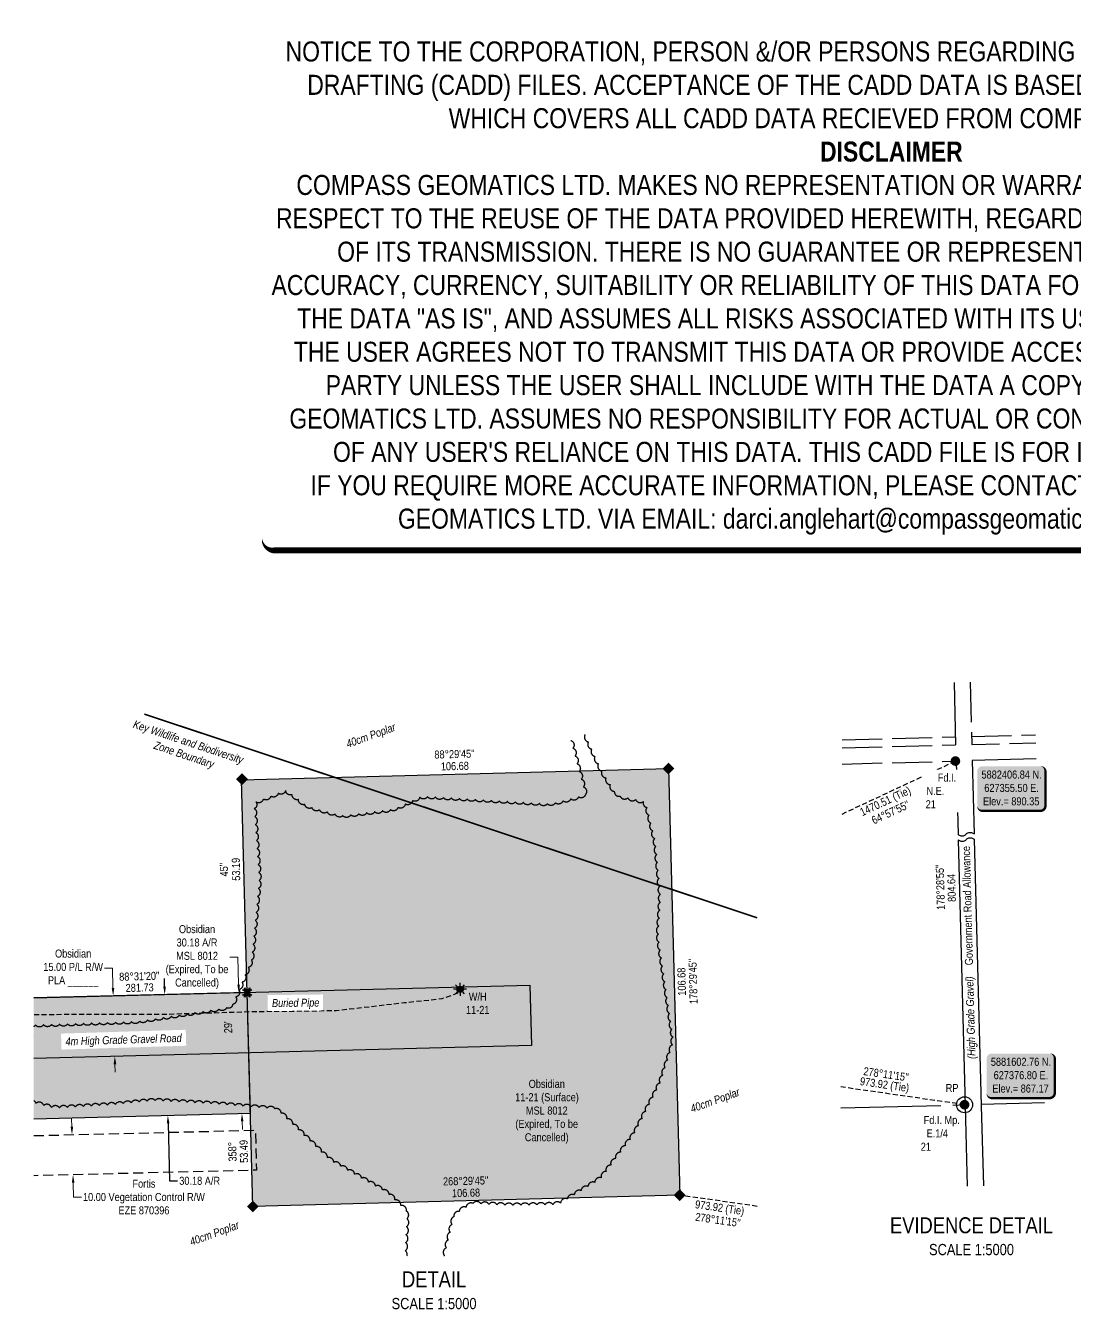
# Model space of a CAD drawing. Extents: x 624250 to 626671, y 5881450 to 5883152.
# Drawn here: x 624250 to 625561, y 5881549 to 5883152 of the extents above; entities that cross this region are included whole.
import ezdxf
from ezdxf.enums import TextEntityAlignment as Align

# ---------------------------------------------------------------- set-up
doc = ezdxf.new("R2010")
doc.units = 0
doc.header["$LTSCALE"] = 5
doc.header["$PDSIZE"] = 0.5
for name, pattern in [('0', [1, 1, 0]), ('DASHDOT2', [12.7, 6.35, -3.175, 0, -3.175]), ('foc-FLOWLINE', [3.75, 2.5, -1.25]), ('foc-QUARTERLINE', [33, 25, -3, 2, -3]), ('foc-TIELINE', [1.875, 1.25, -0.625]), ('foc-UNSURVEYED', [12.5, 10, -2.5]), ('UG_PIPE', [1.875, 1.25, -0.625])]:
    doc.linetypes.add(name, pattern=pattern)
doc.layers.get('Defpoints').update_dxf_attribs({"color": 9})
for name, color, linetype in [('35', 37, 'Continuous'), ('AS-PIPE-UG', 44, 'UG_PIPE'), ('AS-PIPE-UG-T', 44, 'Continuous'), ('AS-ROADS', 254, 'Continuous'), ('AS-WILDLIFE', 131, 'DASHDOT2'), ('C-RW', 13, 'Continuous'), ('C-WS-S', 8, 'Continuous'), ('DETAIL-T', 7, 'Continuous'), ('F-EZE', 190, 'foc-FLOWLINE'), ('L-BD', 7, 'Continuous'), ('L-BD1', 253, 'Continuous'), ('L-MON', 1, 'Continuous'), ('L-QSEC', 8, 'foc-QUARTERLINE'), ('L-ROAD-T', 7, 'Continuous'), ('L-SEC', 7, 'Continuous'), ('L-TIE', 7, 'foc-TIELINE'), ('L-TIE-T', 7, 'Continuous'), ('L-USEC', 7, 'foc-UNSURVEYED'), ('P-CROSSINGS', 250, 'Continuous'), ('P-PROPOSED', 10, 'Continuous'), ('P-PROPOSED-H', 21, 'Continuous'), ('P-TXT', 4, 'Continuous'), ('T-BUSH', 110, '0'), ('T-BUSH-T', 110, 'Continuous')]:
    doc.layers.add(name, color=color, linetype=linetype)
for name, color, linetype, lineweight in [('C-AR-T', 13, 'Continuous', 9), ('C-RW-T', 13, 'Continuous', 9), ('C-WS-T', 13, 'Continuous', 9), ('F-EZE-T', 190, 'Continuous', 9), ('T-TEXT', 48, 'Continuous', 18)]:
    doc.layers.add(name, color=color, linetype=linetype, lineweight=lineweight)
doc.layers.add('DISCLAIMER', color=7, linetype='Continuous', plot=False)
doc.styles.add('240', font='ARIALN.TTF', dxfattribs={"height": 30})
doc.styles.add('80', font='ARIALN.TTF', dxfattribs={"height": 10})
doc.styles.add('80CG', font='ARIALN.TTF', dxfattribs={"height": 10})
doc.styles.add('80L', font='ARIALN.TTF', dxfattribs={"height": 10})
doc.styles.add('80LS', font='ARIALNI.TTF', dxfattribs={"height": 10})
doc.dimstyles.new('Compass 5 000', dxfattribs={"dimscale": 5, "dimtxt": 9, "dimasz": 2, "dimexe": 0.2, "dimexo": 0.0625, "dimgap": 0.5, "dimtad": 0, "dimtih": 1, "dimtoh": 1, "dimzin": 0, "dimdsep": 46, "dimtxsty": '80CG', "dimcen": 0.1, "dimse1": 1, "dimse2": 1, "dimclrd": 256, "dimclrt": 256, "dimaunit": 1, "dimadec": 4, "dimazin": 0, "dimtfac": 0.06, "dimtofl": 0, "dimtmove": 0, "dimatfit": 1, "dimfxl": 0.2, "dimtolj": 1, "dimtzin": 0, "dimlwd": -1, "dimarcsym": 0})

# ---------------------------------------------------------------- blocks, each defined once
blk = doc.blocks.new('GAS')
h = blk.add_hatch(color=255)
h.dxf.hatch_style = 1
edge = h.paths.add_edge_path()
edge.add_arc((0, 0), 0.9, 0, 360)
for p, q in [((-0.81, 0), (-1.62, 0)), ((-0.57, 0.57), (-1.14, 1.14)), ((0, 0.81), (0, 1.62)), ((0.57, 0.57), (1.14, 1.14)), ((1.62, 0), (0.81, 0)), ((-0.57, -0.57), (-1.14, -1.14)), ((0, -0.81), (0, -1.62)), ((1.14, -1.14), (0.57, -0.57))]:
    blk.add_line(p, q)
blk.add_circle((0, 0), 0.8)
blk = doc.blocks.new('SMONA')
blk.add_hatch(color=255).paths.add_polyline_path([(0, -1.49), (1.49, 0), (0, 1.49), (-1.49, 0)])
blk = doc.blocks.new('SMONAA')
blk.add_blockref('SMONA', (0, 0))
blk = doc.blocks.new('SMONB')
at = {"color": 1}
blk.add_solid([(0, 1.2), (1.2, 0), (-1.2, 0), (0, -1.2)], dxfattribs=at)
blk = doc.blocks.new('SMONBB')
blk.add_blockref('SMONB', (0, 0))
blk = doc.blocks.new('SMONCC')
for name in ['SMONAA', 'SMONBB']:
    blk.add_blockref(name, (0, 0))
blk = doc.blocks.new('FDIBAR')
blk.add_blockref('SMONCC', (0, 0))
blk = doc.blocks.new('TEMP')
h = blk.add_hatch(color=255)
h.dxf.hatch_style = 1
h.paths.add_polyline_path([(0, 0.25), (-0.67, 1.15), (-0.67, 0.67), (-1.15, 0.67), (-0.25, 0), (-1.15, -0.67), (-0.67, -0.67), (-0.67, -1.15), (0, -0.25), (0.67, -1.15), (0.67, -0.67), (1.15, -0.67), (0.25, 0), (1.15, 0.67), (0.67, 0.67), (0.67, 1.15)])
h.paths.add_polyline_path([(0.57, 0.85), (0.57, 0.57), (0.85, 0.57), (0.08, 0), (0.85, -0.57), (0.57, -0.57), (0.57, -0.85), (0, -0.08), (-0.57, -0.85), (-0.57, -0.57), (-0.85, -0.57), (-0.08, 0), (-0.85, 0.57), (-0.57, 0.57), (-0.57, 0.85), (0, 0.08)], flags=16)
h = blk.add_hatch(color=1)
h.dxf.hatch_style = 1
h.paths.add_polyline_path([(0, 0.08), (-0.57, 0.85), (-0.57, 0.57), (-0.85, 0.57), (-0.08, 0), (-0.85, -0.57), (-0.57, -0.57), (-0.57, -0.85), (0, -0.08), (0.57, -0.85), (0.57, -0.57), (0.85, -0.57), (0.08, 0), (0.85, 0.57), (0.57, 0.57), (0.57, 0.85)])
at = {"color": 1}
for p, q in [((-0.08, 0), (0.08, 0)), ((0, 0.08), (0, -0.08))]:
    blk.add_line(p, q, dxfattribs=at)
at = {"color": 255, "flags": 128}
blk.add_lwpolyline([(-0.25, 0), (-1.15, 0.67), (-0.67, 0.67), (-0.67, 1.15), (0, 0.25), (0.67, 1.15), (0.67, 0.67), (1.15, 0.67), (0.25, 0), (1.15, -0.67), (0.67, -0.67), (0.67, -1.15), (0, -0.25), (-0.67, -1.15), (-0.67, -0.67), (-1.15, -0.67)], close=True, dxfattribs=at)
at = {"color": 1, "flags": 128}
blk.add_lwpolyline([(-0.08, 0), (-0.85, 0.57), (-0.57, 0.57), (-0.57, 0.85), (0, 0.08), (0.57, 0.85), (0.57, 0.57), (0.85, 0.57), (0.08, 0), (0.85, -0.57), (0.57, -0.57), (0.57, -0.85), (0, -0.08), (-0.57, -0.85), (-0.57, -0.57), (-0.85, -0.57)], close=True, dxfattribs=at)
blk = doc.blocks.new('*D485')
at = {"layer": 'C-RW-T', "transparency": 16777216}
for p, q in [((624358.4, 5881974.7), (624348.4, 5881974.7)), ((624359, 5881949.9), (624358.4, 5881974.7)), ((624361.5, 5881854.5), (624361.8, 5881844.5))]:
    blk.add_line(p, q, dxfattribs=at)
for points in [[(624360.7, 5881950), (624357.4, 5881949.9), (624359.3, 5881939.9)], [(624363.2, 5881854.6), (624359.8, 5881854.5), (624361.3, 5881864.5)]]:
    blk.add_solid(points, dxfattribs=at)
at = {"layer": 'Defpoints', "color": 0, "transparency": 16777216}
for p in [(624359.3, 5881939.9), (624379.2, 5881940.4), (624381.2, 5881865)]:
    blk.add_point(p, dxfattribs=at)
at = {"layer": 'C-RW-T', "transparency": 16777216, "insert": (624309.3, 5881974.7), "char_height": 10, "attachment_point": 5, "style": '80CG'}
blk.add_mtext('\\A1;Obsidian\\P15.00 P/L R/W\\PPLA ______', dxfattribs=at)
blk = doc.blocks.new('*D486')
at = {"layer": 'C-AR-T', "transparency": 16777216}
for p, q in [((624515.1, 5881988.5), (624505.1, 5881988.5)), ((624516, 5881954), (624515.1, 5881988.5)), ((624520.4, 5881783.2), (624520.6, 5881773.2))]:
    blk.add_line(p, q, dxfattribs=at)
for points in [[(624517.6, 5881954), (624514.3, 5881953.9), (624516.2, 5881944)], [(624522.1, 5881783.2), (624518.7, 5881783.1), (624520.1, 5881793.2)]]:
    blk.add_solid(points, dxfattribs=at)
at = {"layer": 'Defpoints', "color": 0, "transparency": 16777216}
for p in [(624479.6, 5881943), (624516.2, 5881944), (624483.5, 5881792.2)]:
    blk.add_point(p, dxfattribs=at)
at = {"layer": 'C-AR-T', "transparency": 16777216, "insert": (624464, 5881988.5), "char_height": 10, "attachment_point": 5, "style": '80CG'}
blk.add_mtext('\\A1;Obsidian\\P30.18 A/R\\PMSL 8012\\P(Expired{\\A0;, To be\\PCancelled})', dxfattribs=at)
blk = doc.blocks.new('*D487')
at = {"layer": 'Defpoints', "color": 0, "transparency": 16777216}
for p in [(624366.8, 5881768), (624309.1, 5881716.6), (624368, 5881718)]:
    blk.add_point(p, dxfattribs=at)
at = {"layer": 'F-EZE-T', "transparency": 16777216}
for p, q in [((624307.6, 5881776.6), (624307.4, 5881786.6)), ((624309.3, 5881706.6), (624309.8, 5881688.7)), ((624309.8, 5881688.7), (624319.8, 5881688.7))]:
    blk.add_line(p, q, dxfattribs=at)
for points in [[(624309.3, 5881776.6), (624306, 5881776.5), (624307.9, 5881766.6)], [(624311, 5881706.6), (624307.7, 5881706.5), (624309.1, 5881716.6)]]:
    blk.add_solid(points, dxfattribs=at)
at = {"layer": 'F-EZE-T', "transparency": 16777216, "insert": (624397.7, 5881688.7), "char_height": 10, "attachment_point": 5, "style": '80CG'}
blk.add_mtext('\\A1;Fortis\\P10.00 Vegetation Control R/W\\PEZE 870396', dxfattribs=at)
blk = doc.blocks.new('*U488')
at = {"layer": '35', "color": 3}
blk.add_circle((0, 0), 10, dxfattribs=at)
at = {"layer": '35', "color": 3, "style": '80'}
blk.add_attdef('RP_001', (-23.5, 15.9), '', height=10, dxfattribs=at)
blk = doc.blocks.new('*U479')
h = blk.add_hatch(color=254)
edge = h.paths.add_edge_path()
edge.add_line((-36.5, -28.5), (36.5, -28.5))
edge.add_arc((36.5, -22.5), 6, 270, 360)
edge.add_line((42.5, -22.5), (42.5, 21))
edge.add_arc((36.5, 21), 6, 0, 90)
edge.add_line((36.5, 27), (-36.5, 27))
edge.add_arc((-36.5, 21), 6, 90, 180)
edge.add_line((-42.5, 21), (-42.5, -22.5))
edge.add_arc((-36.5, -22.5), 6, 180, 270)
at = {"color": 1, "flags": 128}
blk.add_lwpolyline([(-36.5, -28.5, 3, 3, 0), (36.5, -28.5, 3, 3, 0.414214), (42.5, -22.5, 3, 3, 0), (42.5, 21, 3, 0, 0.414214), (36.5, 27, 0, 0, 0), (-36.5, 27, 0, 0, 0.414214), (-42.5, 21, 0, 0, 0), (-42.5, -22.5, 0, 3, 0.414214)], format="xyseb", close=True, dxfattribs=at)
blk.add_lwpolyline([(-27.7, -11.6, 0, 10, 0), (0, 0, 5, 5, 0)], format="xyseb", dxfattribs=at)
at = {"color": 1, "style": '80'}
blk.add_attdef('ENTER_TEXT_001', (-36, -5), '', height=10, dxfattribs=at)
blk = doc.blocks.new('fdia')
at = {"color": 255, "const_width": 1}
blk.add_lwpolyline([(-0.5, 0, 1), (0.5, 0, 1)], format="xyb", close=True, dxfattribs=at)
blk = doc.blocks.new('Fdiaa')
blk.add_blockref('fdia', (0, 0))
blk = doc.blocks.new('fdib')
at = {"color": 1, "const_width": 1.6}
blk.add_lwpolyline([(-0.4, 0, 1), (0.4, 0, 1)], format="xyb", close=True, dxfattribs=at)
at = {"color": 1}
blk.add_circle((0, 0), 0.8, dxfattribs=at)
blk = doc.blocks.new('Fdibb')
blk.add_blockref('fdib', (0, 0))
blk = doc.blocks.new('fdicc')
for name in ['Fdibb', 'Fdiaa']:
    blk.add_blockref(name, (0, 0))
blk = doc.blocks.new('FDI')
blk.add_blockref('fdicc', (0, 0))
blk = doc.blocks.new('*D496')
at = {"layer": 'Defpoints', "color": 0, "transparency": 16777216}
for p in [(624423.4, 5881941.6), (624427.3, 5881790.8), (624427.6, 5881790.8)]:
    blk.add_point(p, dxfattribs=at)
at = {"layer": 'P-TXT', "transparency": 16777216}
for p, q in [((624423.4, 5881951.6), (624423.2, 5881961.6)), ((624427.8, 5881780.8), (624429.7, 5881709)), ((624429.7, 5881709), (624439.7, 5881709))]:
    blk.add_line(p, q, dxfattribs=at)
for points in [[(624425.1, 5881951.6), (624421.8, 5881951.5), (624423.7, 5881941.6)], [(624429.5, 5881780.8), (624426.2, 5881780.7), (624427.6, 5881790.8)]]:
    blk.add_solid(points, dxfattribs=at)
at = {"layer": 'P-TXT', "transparency": 16777216, "insert": (624467.3, 5881709), "char_height": 10, "attachment_point": 5, "style": '80CG'}
blk.add_mtext('\\A1;30.18 A/R', dxfattribs=at)
blk = doc.blocks.new('Disclaimer_Legal')
at = {"layer": 'DISCLAIMER', "color": 254, "flags": 128}
blk.add_lwpolyline([(-3612.9, -1104.6, 37.5, 37.5, 0), (4096.1, -1104.6, 37.5, 37.5, 0.414214), (4171.1, -1029.6, 37.5, 37.5, 0), (4171.1, 2078.7, 37.5, 0, 0.414214), (4096.1, 2153.7, 0, 0, 0), (-3612.9, 2153.7, 0, 0, 0.414214), (-3687.9, 2078.7, 0, 0, 0), (-3687.9, -1029.6, 0, 37.5, 0.414214)], format="xyseb", close=True, dxfattribs=at)
at = {"layer": 'DISCLAIMER', "color": 254, "insert": (241.6, 533.9), "char_height": 125, "width": 7717.568, "attachment_point": 5, "style": '80'}
blk.add_mtext('NOTICE TO THE CORPORATION, PERSON &/OR PERSONS REGARDING THIS COMPUTER AIDED DESIGN AND DRAFTING (CADD) FILES. ACCEPTANCE OF THE CADD DATA IS BASED ON THE FOLLOWING DISCLAIMER WHICH COVERS ALL CADD DATA RECIEVED FROM COMPASS GEOMATICS LTD.\\P{\\fArial Narrow|b1|i0|c0|p34;DISCLAIMER}\\PCOMPASS GEOMATICS LTD. MAKES NO REPRESENTATION OR WARRANTIES, EXPRESS OR IMPLIED, WITH RESPECT TO THE REUSE OF THE DATA PROVIDED HEREWITH, REGARDLESS OF ITS FORMAT OR THE MEANS OF ITS TRANSMISSION. THERE IS NO GUARANTEE OR REPRESENTATION TO THE USER AS TO THE ACCURACY, CURRENCY, SUITABILITY OR RELIABILITY OF THIS DATA FOR ANY PURPOSE. THE USER ACCEPTS THE DATA "AS IS", AND ASSUMES ALL RISKS ASSOCIATED WITH ITS USE. BY ACCEPTANCE OF THIS DATA, THE USER AGREES NOT TO TRANSMIT THIS DATA OR PROVIDE ACCESS OR ANY PART OF IT TO ANOTHER PARTY UNLESS THE USER SHALL INCLUDE WITH THE DATA A COPY OF THIS DISCLAIMER. COMPASS GEOMATICS LTD. ASSUMES NO RESPONSIBILITY FOR ACTUAL OR CONSEQUENTIAL DAMAGE AS A RESULT OF ANY USER\'S RELIANCE ON THIS DATA. THIS CADD FILE IS FOR ILLUSTRATION PURPOSES ONLY.\\PIF YOU REQUIRE MORE ACCURATE INFORMATION, PLEASE CONTACT DARCI ANGLEHART AT COMPASS GEOMATICS LTD. VIA EMAIL: darci.anglehart@compassgeomatics.ca OR CELL: 506-961-7292', dxfattribs=at)

msp = doc.modelspace()

# ---------------------------------------------------------------- hatches: boundary and pattern name
at = {"layer": 'P-PROPOSED-H'}
h = msp.add_hatch(color=256, dxfattribs=at)
h.dxf.hatch_style = 1
h.paths.add_polyline_path([(624533.693, 5881676.96), (624519.703, 5882210.001), (625052.744, 5882223.992), (625066.735, 5881690.95)])
h = msp.add_hatch(color=256, dxfattribs=at)
h.dxf.hatch_style = 1
h.paths.add_polyline_path([(624530.636, 5881793.434), (624526.678, 5881944.233), (624260.013, 5881937.353), (624260.013, 5881786.452)])

# ---------------------------------------------------------------- linework, layer by layer
at = {"layer": 'AS-PIPE-UG', "flags": 128}
msp.add_lwpolyline([(624789.582, 5881943.351), (624769.787, 5881936.126), (624722.657, 5881931.146), (624637.667, 5881921.286), (624536.792, 5881920.116), (624425.522, 5881916.801), (624314.407, 5881916.741), (624260.013, 5881916.135)], dxfattribs=at)
at = {"layer": 'AS-ROADS', "flags": 128}
msp.add_lwpolyline([(624260.013, 5881881.873, 19.993, 19.993, 0), (624430.772, 5881887.151, 19.993, 19.993, 0), (624631.522, 5881893.161, 19.993, 19.993, 0), (624761.432, 5881894.351, 19.993, 19.993, 0), (624850.292, 5881913.671, 19.993, 19.993, 0), (624857.177, 5881961.366, 19.993, 19.993, 0), (624825.557, 5881982.181, 19.993, 19.993, 0), (624794.967, 5881977.341, 19.993, 19.993, 0), (624735.842, 5881930.561, 19.993, 19.993, 0), (624646.907, 5881898.886, 19.993, 19.993, 0), (624631.522, 5881893.161, 0, 0, 0)], format="xyseb", dxfattribs=at)
at = {"layer": 'AS-WILDLIFE', "const_width": 1.999, "flags": 128}
msp.add_lwpolyline([(624398.209, 5882291.908), (625163.54, 5882037.467)], dxfattribs=at)
at = {"layer": 'C-RW', "flags": 128}
msp.add_lwpolyline([(624260.013, 5881937.353), (624879.757, 5881953.341), (624881.702, 5881877.941), (624260.013, 5881861.903)], dxfattribs=at)
at = {"layer": 'F-EZE', "flags": 128}
msp.add_lwpolyline([(624260.013, 5881765.418), (624537.003, 5881772.219), (624538.23, 5881722.204), (624260.013, 5881715.373)], dxfattribs=at)
at = {"layer": 'L-QSEC', "flags": 128}
for points in [[(625267.816, 5881799.969), (625422.506, 5881804.041)], [(625443.341, 5881804.589), (625522.471, 5881806.687)]]:
    msp.add_lwpolyline(points, dxfattribs=at)
at = {"layer": 'L-SEC'}
for p, q in [((625411.931, 5882233.286), (625414.343, 5882141.696)), ((625414.518, 5882135.023), (625423.28, 5881802.18)), ((625423.28, 5881802.18), (625425.912, 5881702.215))]:
    msp.add_line(p, q, dxfattribs=at)
at = {"layer": 'L-SEC', "flags": 128}
for points in [[(625409.348, 5882331.418), (625411.402, 5882253.396)], [(625511.896, 5882235.934), (625432.041, 5882233.819), (625434.452, 5882142.226)], [(625434.628, 5882135.552), (625443.39, 5881802.709), (625446.022, 5881702.744)]]:
    msp.add_lwpolyline(points, dxfattribs=at)
for points in [[(625414.343, 5882141.696, 0.09819619), (625417.797, 5882139.981, 0.11502491), (625421.099, 5882139.862, 0.18910183), (625424.397, 5882141.961, -0.18910183), (625427.696, 5882144.06, -0.11502491), (625430.998, 5882143.941, -0.09819619), (625434.452, 5882142.226)], [(625414.518, 5882135.023, 0.09819619), (625417.972, 5882133.307, 0.11502491), (625421.274, 5882133.188, 0.18910183), (625424.573, 5882135.287, -0.18910183), (625427.872, 5882137.387, -0.11502491), (625431.174, 5882137.267, -0.09819619), (625434.628, 5882135.552)]]:
    msp.add_lwpolyline(points, format="xyb", dxfattribs=at)
at = {"layer": 'L-TIE'}
for p, q in [((625269.484, 5882167.138), (625411.068, 5882233.264)), ((625422.506, 5881804.041), (625267.816, 5881826.297)), ((625163.54, 5881677.128), (625066.732, 5881691.056))]:
    msp.add_line(p, q, dxfattribs=at)
at = {"layer": 'L-USEC'}
for p, q in [((625269.484, 5882259.726), (625411.137, 5882263.456)), ((625411.185, 5882261.622), (625411.185, 5882261.622)), ((625269.484, 5882249.66), (625411.402, 5882253.396))]:
    msp.add_line(p, q, dxfattribs=at)
at = {"layer": 'L-USEC', "flags": 128}
for points in [[(625429.458, 5882331.948), (625431.512, 5882253.929), (625511.367, 5882256.043)], [(625431.247, 5882263.989), (625511.102, 5882266.103)], [(625269.484, 5882229.536), (625411.931, 5882233.287)]]:
    msp.add_lwpolyline(points, dxfattribs=at)
at = {"layer": 'P-PROPOSED', "flags": 128}
msp.add_lwpolyline([(624533.693, 5881676.96), (624519.703, 5882210.001), (625052.744, 5882223.992), (625066.735, 5881690.95)], close=True, dxfattribs=at)
msp.add_lwpolyline([(624260.013, 5881786.452), (624530.636, 5881793.434), (624526.678, 5881944.233), (624260.013, 5881937.353)], dxfattribs=at)
at = {"layer": 'T-BUSH', "flags": 128}
for points in [[(624930.869, 5882258.947, -0.52056705), (624933.472, 5882249.295, -0.52056705), (624936.075, 5882239.644, -0.52056705), (624938.678, 5882229.992, -0.52056705), (624941.282, 5882220.34, -0.52056705), (624943.885, 5882210.688, -0.52056705), (624946.488, 5882201.037, -0.52056705), (624949.092, 5882191.385, -0.52056705), (624940.39, 5882188.363, -0.52056705), (624930.696, 5882185.923, -0.52056705), (624921.001, 5882183.483, -0.52056705), (624911.307, 5882181.043, -0.52056705), (624901.503, 5882179.778, -0.52056705), (624891.525, 5882180.388, -0.52056705), (624881.547, 5882180.998, -0.52056705), (624871.569, 5882181.608, -0.52056705), (624861.591, 5882182.218, -0.52056705), (624851.613, 5882182.828, -0.52056705), (624841.635, 5882183.438, -0.52056705), (624831.657, 5882184.048, -0.52056705), (624821.679, 5882184.658, -0.52056705), (624811.701, 5882185.268, -0.52056705), (624801.723, 5882185.878, -0.52056705), (624791.745, 5882186.488, -0.52056705), (624781.767, 5882187.098, -0.52056705), (624771.789, 5882187.708, -0.52056705), (624761.811, 5882188.318, -0.52056705), (624751.833, 5882188.928, -0.52056705), (624742.137, 5882188.08, -0.52056705), (624733.106, 5882183.793, -0.52056705), (624724.076, 5882179.506, -0.52056705), (624715.045, 5882175.22, -0.52056705), (624705.576, 5882172.429, -0.52056705), (624695.659, 5882171.173, -0.52056705), (624685.741, 5882169.918, -0.52056705), (624675.824, 5882168.662, -0.52056705), (624665.906, 5882167.406, -0.52056705), (624655.989, 5882166.15, -0.52056705), (624646.071, 5882164.894, -0.52056705), (624636.401, 5882167.098, -0.52056705), (624626.762, 5882169.748, -0.52056705), (624617.123, 5882172.399, -0.52056705), (624607.484, 5882175.05, -0.52056705), (624598.516, 5882179.03, -0.52056705), (624590.649, 5882185.199, -0.52056705), (624582.783, 5882191.368, -0.52056705), (624574.772, 5882196.56, -0.52056705), (624565.452, 5882192.946, -0.52056705), (624556.131, 5882189.331, -0.52056705), (624546.811, 5882185.717, -0.52056705), (624537.491, 5882182.102, -0.52056705), (624535.47, 5882173.858, -0.52056705), (624536.174, 5882163.886, -0.52056705), (624536.878, 5882153.914, -0.52056705), (624537.582, 5882143.943, -0.52056705), (624538.285, 5882133.971, -0.52056705), (624538.989, 5882123.999, -0.52056705), (624539.693, 5882114.027, -0.52056705), (624540.397, 5882104.055, -0.52056705), (624541.101, 5882094.083, -0.52056705), (624541.59, 5882084.114, -0.52056705), (624540.637, 5882074.163, -0.52056705), (624539.683, 5882064.212, -0.52056705), (624538.73, 5882054.261, -0.52056705), (624537.777, 5882044.31, -0.52056705), (624536.823, 5882034.359, -0.52056705), (624535.87, 5882024.408, -0.52056705), (624534.916, 5882014.457, -0.52056705), (624533.963, 5882004.506, -0.52056705), (624533.01, 5881994.555, -0.52056705), (624531.887, 5881984.646, -0.52056705), (624528.006, 5881975.434, -0.52056705), (624524.124, 5881966.222, -0.52056705), (624520.243, 5881957.009, -0.52056705), (624516.362, 5881947.797, -0.52056705), (624512.48, 5881938.584, -0.52056705), (624508.599, 5881929.372, -0.52056705), (624500.948, 5881924.997, -0.52056705), (624491.067, 5881923.486, -0.52056705), (624481.185, 5881921.974, -0.52056705), (624471.303, 5881920.463, -0.52056705), (624461.421, 5881918.951, -0.52056705), (624451.54, 5881917.44, -0.52056705), (624441.658, 5881915.928, -0.52056705), (624431.776, 5881914.417, -0.52056705), (624421.895, 5881912.905, -0.52056705), (624412.013, 5881911.394, -0.52056705), (624402.131, 5881909.883, -0.52056705), (624392.249, 5881908.371, -0.52056705), (624382.289, 5881907.701, -0.52056705), (624372.298, 5881907.359, -0.52056705), (624362.308, 5881907.018, -0.52056705), (624352.317, 5881906.676, -0.52056705), (624342.326, 5881906.334, -0.52056705), (624332.335, 5881905.992, -0.52056705), (624322.344, 5881905.65, -0.52056705), (624312.354, 5881905.308, -0.52056705), (624302.363, 5881904.966, -0.52056705), (624292.372, 5881904.624, -0.52056705), (624282.381, 5881904.282, -0.52056705), (624272.39, 5881903.94, -0.52056705), (624262.4, 5881903.598, -0.13340435), (624260.013, 5881901.467, -0.13340435)], [(624948.596, 5882266.345, 0.52056705), (624952.734, 5882257.245, 0.52056705), (624956.873, 5882248.145, 0.52056705), (624961.012, 5882239.046, 0.52056705), (624965.151, 5882229.946, 0.52056705), (624969.448, 5882220.931, 0.52056705), (624974.675, 5882212.41, 0.52056705), (624979.902, 5882203.888, 0.52056705), (624985.129, 5882195.367, 0.52056705), (624992.297, 5882189.554, 0.52056705), (625002.046, 5882187.342, 0.52056705), (625011.795, 5882185.129, 0.52056705), (625021.543, 5882182.916, 0.52056705), (625026.003, 5882175.332, 0.52056705), (625028.366, 5882165.619, 0.52056705), (625030.729, 5882155.906, 0.52056705), (625033.092, 5882146.192, 0.52056705), (625035.455, 5882136.479, 0.52056705), (625037.05, 5882126.636, 0.52056705), (625037.999, 5882116.685, 0.52056705), (625038.947, 5882106.733, 0.52056705), (625039.895, 5882096.782, 0.52056705), (625040.844, 5882086.83, 0.52056705), (625041.792, 5882076.879, 0.52056705), (625042.741, 5882066.927, 0.52056705), (625042.57, 5882056.959, 0.52056705), (625041.919, 5882046.983, 0.52056705), (625041.268, 5882037.008, 0.52056705), (625040.617, 5882027.033, 0.52056705), (625039.966, 5882017.057, 0.52056705), (625040.911, 5882007.147, 0.52056705), (625042.371, 5881997.257, 0.52056705), (625043.831, 5881987.368, 0.52056705), (625045.291, 5881977.478, 0.52056705), (625046.751, 5881967.589, 0.52056705), (625048.211, 5881957.7, 0.52056705), (625049.671, 5881947.81, 0.52056705), (625051.131, 5881937.921, 0.52056705), (625052.591, 5881928.031, 0.52056705), (625054.051, 5881918.142, 0.52056705), (625055.512, 5881908.252, 0.52056705), (625056.972, 5881898.363, 0.52056705), (625058.432, 5881888.473, 0.52056705), (625057.758, 5881878.759, 0.52056705), (625054.704, 5881869.241, 0.52056705), (625051.649, 5881859.722, 0.52056705), (625048.594, 5881850.204, 0.52056705), (625045.539, 5881840.685, 0.52056705), (625042.421, 5881831.193, 0.52056705), (625037.888, 5881822.284, 0.52056705), (625033.354, 5881813.374, 0.52056705), (625028.821, 5881804.464, 0.52056705), (625024.288, 5881795.554, 0.52056705), (625019.755, 5881786.645, 0.52056705), (625015.221, 5881777.735, 0.52056705), (625010.688, 5881768.825, 0.52056705), (625004.86, 5881760.723, 0.52056705), (624998.859, 5881752.727, 0.52056705), (624992.859, 5881744.732, 0.52056705), (624986.858, 5881736.736, 0.52056705), (624980.858, 5881728.741, 0.52056705), (624974.857, 5881720.745, 0.52056705), (624968.857, 5881712.75, 0.52056705), (624960.771, 5881707.061, 0.52056705), (624952.213, 5881701.894, 0.52056705), (624943.656, 5881696.727, 0.52056705), (624935.098, 5881691.56, 0.52056705), (624926.54, 5881686.393, 0.52056705), (624917.983, 5881681.226, 0.52056705), (624908.49, 5881679.303, 0.52056705), (624898.495, 5881679.125, 0.52056705), (624888.5, 5881678.946, 0.52056705), (624878.505, 5881678.768, 0.52056705), (624868.51, 5881678.59, 0.52056705), (624858.515, 5881678.411, 0.52056705), (624848.527, 5881678.622, 0.52056705), (624838.545, 5881679.165, 0.52056705), (624828.563, 5881679.709, 0.52056705), (624818.581, 5881680.252, 0.52056705), (624808.6, 5881680.796, 0.52056705), (624799.968, 5881676.005, 0.52056705), (624791.448, 5881670.776, 0.52056705), (624784.818, 5881664.172, 0.52056705), (624782.465, 5881654.456, 0.52056705), (624780.111, 5881644.741, 0.52056705), (624777.757, 5881635.025, 0.52056705), (624775.391, 5881625.313, 0.52056705), (624772.924, 5881615.625, 0.03452208), (624772.159, 5881615.274, 0.03452208)], [(624726.182, 5881615.274, 0.30826039), (624724.08, 5881621.816, 0.52056705), (624724.59, 5881631.799, 0.52056705), (624725.1, 5881641.783, 0.52056705), (624725.609, 5881651.767, 0.52056705), (624726.119, 5881661.75, 0.52056705), (624725.53, 5881671.298, 0.52056705), (624718.317, 5881678.219, 0.52056705), (624711.104, 5881685.14, 0.52056705), (624703.89, 5881692.062, 0.52056705), (624695.622, 5881697.566, 0.52056705), (624686.925, 5881702.496, 0.52056705), (624678.229, 5881707.425, 0.52056705), (624669.532, 5881712.355, 0.52056705), (624660.835, 5881717.284, 0.52056705), (624652.138, 5881722.213, 0.52056705), (624643.442, 5881727.143, 0.52056705), (624634.745, 5881732.072, 0.52056705), (624626.701, 5881737.877, 0.52056705), (624619.496, 5881744.807, 0.52056705), (624612.291, 5881751.737, 0.52056705), (624605.087, 5881758.667, 0.52056705), (624597.882, 5881765.597, 0.52056705), (624590.682, 5881772.532, 0.52056705), (624583.488, 5881779.473, 0.52056705), (624576.295, 5881786.415, 0.52056705), (624569.101, 5881793.356, 0.52056705), (624561.295, 5881798.946, 0.52056705), (624551.333, 5881799.776, 0.52056705), (624541.371, 5881800.606, 0.52056705), (624531.409, 5881801.435, 0.52056705), (624521.446, 5881802.265, 0.52056705), (624511.484, 5881803.095, 0.52056705), (624501.522, 5881803.924, 0.52056705), (624491.56, 5881804.754, 0.52056705), (624481.587, 5881805.426, 0.52056705), (624471.606, 5881805.981, 0.52056705), (624461.624, 5881806.535, 0.52056705), (624451.643, 5881807.089, 0.52056705), (624441.662, 5881807.643, 0.52056705), (624431.681, 5881808.197, 0.52056705), (624421.699, 5881808.751, 0.52056705), (624411.718, 5881809.306, 0.52056705), (624401.768, 5881808.524, 0.52056705), (624391.823, 5881807.51, 0.52056705), (624381.878, 5881806.496, 0.52056705), (624371.932, 5881805.481, 0.52056705), (624361.987, 5881804.467, 0.52056705), (624352.023, 5881803.695, 0.52056705), (624342.044, 5881803.1, 0.52056705), (624332.065, 5881802.504, 0.52056705), (624322.086, 5881801.909, 0.52056705), (624312.107, 5881801.314, 0.52056705), (624302.128, 5881800.718, 0.52056705), (624292.149, 5881800.123, 0.52056705), (624282.277, 5881800.542, 0.52056705), (624272.642, 5881803.205, 0.52056705), (624263.007, 5881805.869, 0.19254163), (624260.013, 5881809.271)]]:
    msp.add_lwpolyline(points, format="xyb", dxfattribs=at)

# ---------------------------------------------------------------- block references
at = {"layer": '35', "color": 3, "xscale": 0.99966396, "yscale": 0.99966396, "zscale": 0.99966396}
msp.add_blockref('*U488', (625422.506, 5881804.041), dxfattribs=at).add_auto_attribs({'RP_001': 'RP'})
at = {"layer": 'C-WS-S', "xscale": 4.9983198, "yscale": 4.9983198, "zscale": 4.9983198}
msp.add_blockref('GAS', (624792.482, 5881948.171), dxfattribs=at)
at = {"layer": 'DETAIL-T'}
ref = msp.add_blockref('*U479', (625480.967, 5882199.626), dxfattribs=at)
ref.add_attrib('ENTER_TEXT_001', '5882406.84 N.', (625443.648, 5882211.399), dxfattribs={"layer": '0', "color": 1, "height": 10, "style": '80'})
ref.add_attrib('ENTER_TEXT_002', '627355.50 E.', (625447.171, 5882194.691), dxfattribs={"layer": '0', "color": 1, "height": 10, "style": '80'})
ref.add_attrib('ENTER_TEXT_003', 'Elev.= 890.35', (625445.558, 5882177.983), dxfattribs={"layer": '0', "color": 1, "height": 10, "style": '80'})
ref = msp.add_blockref('*U479', (625492.634, 5881840.89), dxfattribs=at)
ref.add_attrib('ENTER_TEXT_001', '5881602.76 N.', (625455.315, 5881852.662), dxfattribs={"layer": '0', "color": 1, "height": 10, "style": '80'})
ref.add_attrib('ENTER_TEXT_002', '627376.80 E.', (625458.838, 5881835.954), dxfattribs={"layer": '0', "color": 1, "height": 10, "style": '80'})
ref.add_attrib('ENTER_TEXT_003', 'Elev.= 867.17', (625457.259, 5881819.247), dxfattribs={"layer": '0', "color": 1, "height": 10, "style": '80'})
at = {"layer": 'L-MON', "color": 2, "xscale": 4.9983198, "yscale": 4.9983198, "zscale": 4.9983198}
for name, p in [('FDIBAR', (625052.747, 5882223.886)), ('FDIBAR', (624520.162, 5882210.681)), ('TEMP', (624526.678, 5881944.233)), ('FDIBAR', (625066.732, 5881691.056)), ('FDIBAR', (624533.693, 5881676.96))]:
    msp.add_blockref(name, p, dxfattribs=at)
at = {"layer": 'L-MON', "xscale": 5.000000000000009, "yscale": 5.000000000000009, "zscale": 5.000000000000009}
for p in [(625411.068, 5882233.264), (625422.506, 5881804.041)]:
    msp.add_blockref('FDI', p, dxfattribs=at)
at = {"layer": 'P-CROSSINGS', "color": 6, "xscale": 0.2, "yscale": 0.2, "zscale": 0.2}
msp.add_blockref('Disclaimer_Legal', (625282.776, 5882717.225), dxfattribs=at)

# ---------------------------------------------------------------- texts
at = {"layer": 'AS-WILDLIFE', "insert": (624450.003, 5882247.769), "char_height": 9.99664, "attachment_point": 5, "rotation": 341.53284, "style": '240'}
msp.add_mtext_dynamic_manual_height_columns('{\\fArial Narrow|b0|i1|c0|p34;Key Wildlife and Biodiversity Zone Boundary}', width=144.64892, gutter_width=44.985, heights=[0], dxfattribs=at)
at = {"layer": 'C-WS-T', "insert": (624814.554, 5881930.784), "char_height": 9.9966, "width": 21.40249, "attachment_point": 5, "style": '80CG'}
msp.add_mtext('\\A1;W/H\\P11-21', dxfattribs=at)
at = {"layer": 'C-WS-T', "insert": (624854.87, 5881835.082), "char_height": 9.99664, "attachment_point": 1, "style": '80L'}
msp.add_mtext_dynamic_manual_height_columns('\\pi23.32219;Obsidian\\P\\pi6.4111;11-21 (Surface)\\P\\pi19.85814;MSL 8012\\P\\pi6.67704;(Expired, To be\\P\\pi18.48412;Cancelled)', width=90.46321, gutter_width=49.983, heights=[0], dxfattribs=at)
at = {"layer": 'DETAIL-T', "color": 3, "char_height": 20, "width": 205.77104, "attachment_point": 5, "style": '80CG'}
for s, insert in [('EVIDENCE DETAIL \\P{\\H0.7x;SCALE 1:5000}', (625431.177, 5881639.716)), ('DETAIL \\P{\\H0.7x;SCALE 1:5000}', (624760.019, 5881572.273))]:
    msp.add_mtext(s, dxfattribs=dict(at, insert=insert))
at = {"layer": 'L-BD', "style": '80L'}
for s, height, rotation, p in [('1470.51 (Tie)', 9.99664, 25.03463, (625324.038, 5882182.135)), ("64°57'55''", 9.9966, 25.03463, (625330.066, 5882169.228)), ("178°28'55''", 9.99664, 91.5178, (625392.21, 5882075.754)), ('804.64', 9.9966, 91.5178, (625406.243, 5882074.885)), ("278°11'15''", 9.99664, 351.812659, (625324.481, 5881842.131)), ('973.92 (Tie)', 9.99664, 351.812659, (625322.452, 5881828.031))]:
    msp.add_text(s, height=height, rotation=rotation, dxfattribs=at).set_placement(p, align=Align.MIDDLE)
at = {"layer": 'L-BD1', "style": '80L'}
for s, height, rotation, p in [("88°29'45''", 9.9966, 1.5035, (624785.568, 5882241.98)), ('106.68', 9.9966, 1.5035, (624785.961, 5882226.99)), ('53.19', 9.9966, 91.5035, (624512.64, 5882098.087)), ("45''", 9.9966, 91.5035, (624497.65, 5882097.693)), ("178°29'45''", 9.99664, 91.5035, (625083.474, 5881958.094)), ("88°31'20''", 9.9966, 1.4778, (624391.971, 5881964.507)), ('106.68', 9.9966, 91.5035, (625069.233, 5881957.72)), ('281.73', 9.9966, 1.4778, (624392.339, 5881950.267)), ("29'", 9.9966, 91.5035, (624502.817, 5881900.83)), ('53.49', 9.9966, 91.5035, (624522.388, 5881745.755)), ('358°', 9.9966, 91.5035, (624508.147, 5881745.381)), ("268°29'45''", 9.99664, 1.503454, (624799.558, 5881708.938)), ('106.68', 9.9966, 1.503454, (624799.952, 5881693.948))]:
    msp.add_text(s, height=height, rotation=rotation, dxfattribs=at).set_placement(p, align=Align.MIDDLE)
at = {"layer": 'L-ROAD-T', "style": '80L'}
msp.add_text('Government Road Allowance', height=10, rotation=91.506953, dxfattribs=at).set_placement((625426.127, 5882052.678), align=Align.MIDDLE_CENTER)
at = {"layer": 'L-TIE-T', "style": '80L'}
for s, p in [('973.92 (Tie)', (625116.532, 5881674.297)), ("278°11'15''", (625114.503, 5881660.197))]:
    msp.add_text(s, height=9.99664, rotation=351.8127, dxfattribs=at).set_placement(p, align=Align.MIDDLE)
at = {"layer": 'T-BUSH-T', "char_height": 10, "attachment_point": 1, "rotation": 20, "style": '80L'}
for insert in [(624647.923, 5882258.599), (625077.721, 5881802.921), (624452.532, 5881636.845)]:
    msp.add_mtext_dynamic_manual_height_columns('\\pi1.25288;{\\fArial Narrow|b0|i1|c0|p34;40cm Poplar}', width=67.28748, gutter_width=49.983, heights=[0], dxfattribs=dict(at, insert=insert))
at = {"layer": 'T-TEXT', "style": '80LS'}
msp.add_text('(High Grade Gravel)', height=10, rotation=91.506953, dxfattribs=at).set_placement((625429.809, 5881912.726), align=Align.MIDDLE_CENTER)

# ---------------------------------------------------------------- dimensions: what is measured, and where the dimension line sits
at = {"layer": 'C-AR-T', "color": 5}
dim = msp.add_linear_dim(base=(624516.238, 5881943.963), p1=(624483.498, 5881792.218), p2=(624479.607, 5881943.018), angle=91.477782, text='Obsidian\\P30.18 A/R\\PMSL 8012\\P(Expired{\\A0;, To be\\PCancelled})', dimstyle='Compass 5 000', dxfattribs=at)
dim.commit()
dim.dimension.update_dxf_attribs({"geometry": '*D486', "text_midpoint": (624464.021, 5881988.533), "dimtype": 161})
at = {"layer": 'C-RW-T', "color": 5}
dim = msp.add_linear_dim(base=(624359.307, 5881939.915), p1=(624381.173, 5881865.028), p2=(624379.227, 5881940.429), angle=91.477782, text='Obsidian\\P15.00 P/L R/W\\PPLA ______', dimstyle='Compass 5 000', dxfattribs=at)
dim.commit()
dim.dimension.update_dxf_attribs({"geometry": '*D485', "text_midpoint": (624309.324, 5881974.662), "dimtype": 161})
at = {"layer": 'F-EZE-T', "color": 5}
dim = msp.add_linear_dim(base=(624309.099, 5881716.578), p1=(624366.805, 5881768.04), p2=(624368.033, 5881718.025), angle=271.40657, text='Fortis\\P10.00 Vegetation Control R/W\\PEZE 870396', dimstyle='Compass 5 000', dxfattribs=at)
dim.commit()
dim.dimension.update_dxf_attribs({"geometry": '*D487', "text_midpoint": (624397.716, 5881688.733), "dimtype": 161})

# ---------------------------------------------------------------- next in the draw order: texts
at = {"layer": 'AS-PIPE-UG-T', "linetype": 'Continuous', "insert": (624557.253, 5881936.004), "char_height": 9.997, "attachment_point": 1, "rotation": 0.664516, "style": '80L', "bg_fill": 2}
msp.add_mtext_dynamic_manual_height_columns('\\pi0.29889;{\\fArial Narrow|b0|i1|c0|p34;Buried Pipe}', width=59.01817, gutter_width=49.954, heights=[0], dxfattribs=at)
at = {"layer": 'L-MON', "insert": (625373.949, 5882217.625), "char_height": 9.99664, "attachment_point": 1, "style": '80L', "bg_fill": 2}
msp.add_mtext_dynamic_manual_height_columns('\\pi15.19721;Fd.I.\\P\\pi0.95234;N.E. 21', width=36.17242, gutter_width=49.983, heights=[0], dxfattribs=at)
at = {"layer": 'L-MON', "insert": (625367.812, 5881789.917), "char_height": 9.99664, "attachment_point": 1, "style": '80L', "bg_fill": 3, "box_fill_scale": 1.15, "bg_fill_color": 256, "bg_fill_true_color": 256, "bg_fill_transparency": 0}
msp.add_mtext_dynamic_manual_height_columns('\\pi3.63776;Fd.I. Mp.\\P\\pi7.25183;E.1/4 21', width=46.89062, gutter_width=49.983, heights=[0], dxfattribs=at)
at = {"layer": 'T-TEXT', "linetype": 'Continuous', "insert": (624299.326, 5881888.026), "char_height": 9.997, "attachment_point": 1, "rotation": 1.770439, "style": '80L', "bg_fill": 2}
msp.add_mtext_dynamic_manual_height_columns('\\pi0.31253;{\\fArial Narrow|b0|i1|c0|p34;4m High Grade Gravel Road}', width=145.79294, gutter_width=49.954, heights=[0], dxfattribs=at)

# ---------------------------------------------------------------- next in the draw order: hatches: boundary and pattern name
at = {"layer": 'AS-ROADS'}
h = msp.add_hatch(color=256, dxfattribs=at)
h.dxf.hatch_style = 1
h.paths.add_polyline_path([(624683.498, 5881922.53), (624643.487, 5881908.28), (624628.036, 5881902.53), (624631.614, 5881883.165), (624690.389, 5881883.703), (624690.206, 5881903.696)])

# ---------------------------------------------------------------- next in the draw order: dimensions: what is measured, and where the dimension line sits
at = {"layer": 'P-TXT', "color": 6}
dim = msp.add_linear_dim(base=(624427.57, 5881790.775), p1=(624423.396, 5881941.568), p2=(624427.286, 5881790.768), angle=271.477782, text='30.18 A/R', dimstyle='Compass 5 000', dxfattribs=at)
dim.commit()
dim.dimension.update_dxf_attribs({"geometry": '*D496', "text_midpoint": (624467.346, 5881709.017), "dimtype": 161})

doc.saveas('drawing.dxf')
